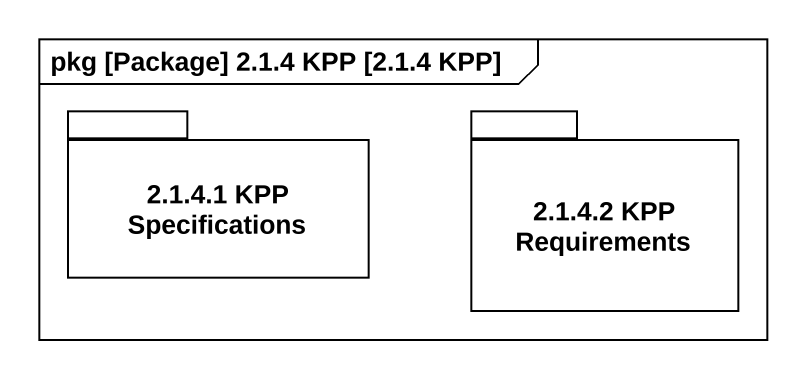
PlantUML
@startuml
mainframe pkg [Package] 2.1.4 KPP [2.1.4 KPP]
package "2.1.4.1 KPP Specifications" as p2_1_4_1_KPP_Specifications {
}
package "2.1.4.2 KPP Requirements" as p2_1_4_2_KPP_Requirements {
}
@enduml
